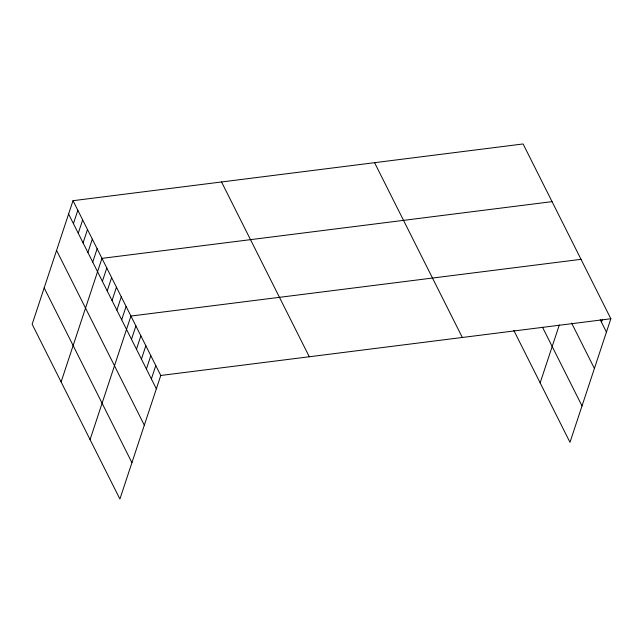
<?xml version="1.0" encoding="UTF-8"?>
<svg xmlns="http://www.w3.org/2000/svg" width="643" height="643" viewBox="0 0 643 643"><rect width="100%" height="100%" fill="white"/><g stroke="black" fill="none" stroke-linecap="round" stroke-linejoin="round"><path stroke-width="0.96" d="M73.013 200.688L32.15 324.241L119.903 499.04L160.766 375.48L73.013 200.688L523.097 143.96L610.85 318.759L569.987 442.312L513.829 330.446M73.423 223.643L77.835 210.301M78.253 233.256L82.666 219.914M83.076 242.869L87.488 229.527M87.906 252.482L92.319 239.14M92.729 262.095L97.141 248.753M61.109 381.926L101.972 258.365L552.056 201.645M102.382 281.329L106.794 267.986M107.212 290.941L111.625 277.599M112.035 300.554L116.447 287.212M116.865 310.167L121.278 296.825M121.688 319.78L126.1 306.438M90.068 439.603L130.931 316.051L581.015 259.33M131.485 339.303L135.898 325.961M136.461 349.205L140.873 335.863M141.428 359.107L145.848 345.765M146.403 369.018L150.816 355.675M151.378 378.92L155.791 365.578M540.152 382.882L559.306 324.964M601.462 322.199L602.411 319.338M160.766 375.48L610.85 318.759M600.224 319.724L606.437 332.101M571.619 323.075L594.405 368.471M542.531 327.287L582.019 405.942M374.572 162.679L462.325 337.479M221.538 181.969L309.291 356.761M68.6 214.031L156.345 388.822M56.568 250.4L144.321 425.192M44.174 287.871L131.928 462.671"/></g></svg>
